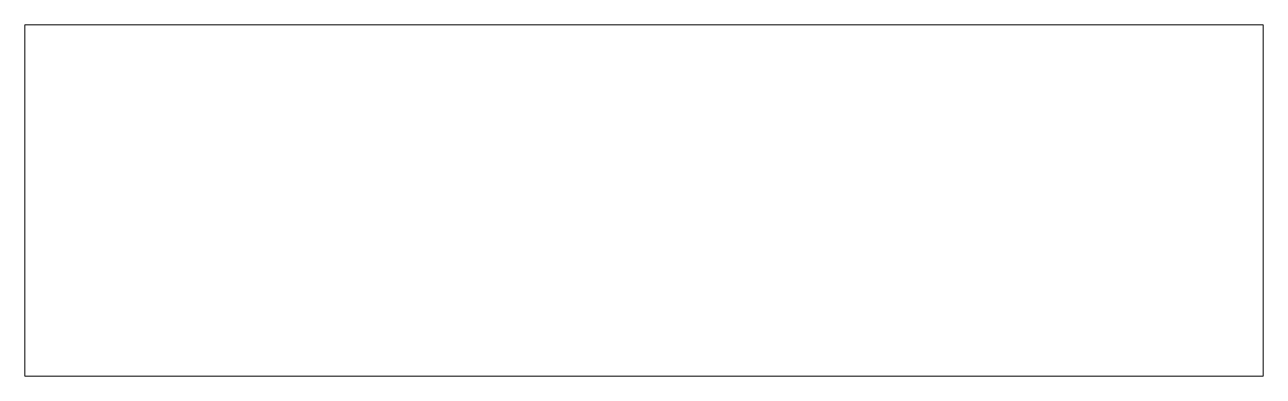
# Model space of a CAD drawing. Header units: millimetres. Extents: x 17 to 123, y -148 to -118.
import ezdxf

# ---------------------------------------------------------------- set-up
doc = ezdxf.new("R2010")
doc.units = ezdxf.units.MM
doc.header["$MEASUREMENT"] = 0
doc.layers.add('Layer 1', color=7, linetype='Continuous')

msp = doc.modelspace()

# ---------------------------------------------------------------- linework, layer by layer
at = {"layer": 'Layer 1', "color": 250, "lineweight": 18, "true_color": 0x323130}
msp.add_lwpolyline([(123.04, -147.81), (17.14, -147.81), (17.14, -117.72), (123.04, -117.72), (123.04, -147.81)], dxfattribs=at)

doc.saveas('drawing.dxf')
